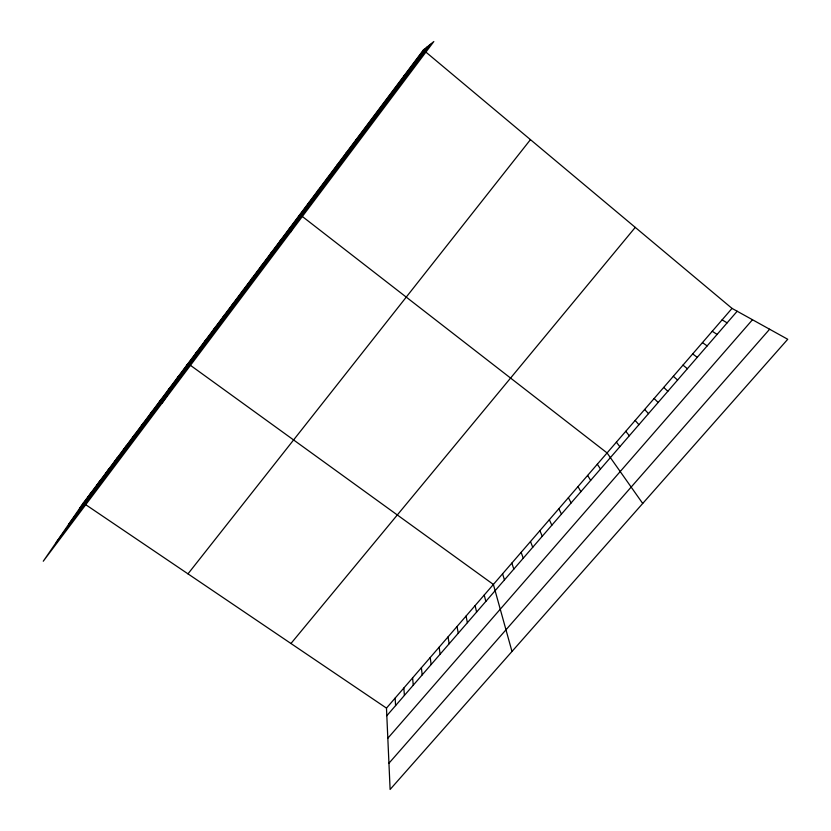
<?xml version="1.0" encoding="UTF-8"?>
<svg xmlns="http://www.w3.org/2000/svg" width="831" height="831" viewBox="0 0 831 831"><rect width="100%" height="100%" fill="white"/><g stroke="black" fill="none" stroke-linecap="round" stroke-linejoin="round"><path stroke-width="1.25" d="M355.72 140.636L355.772 140.075M346.132 153.403L346.33 152.665M336.607 166.096L336.929 165.182M327.123 178.727L327.591 177.626M317.702 191.286L318.294 190.008M308.322 203.772L309.049 202.317M290.538 232.202L299.856 214.564L607.077 452.937L642.716 503.461M289.25 229.169L290.248 227.372M279.559 242.081L280.691 240.107M269.93 254.909L271.186 252.759M260.342 267.675L261.734 265.349M250.817 280.369L252.333 277.876M241.343 292.979L242.995 290.32M231.932 305.528L233.698 302.702M222.563 318.003L224.453 315.011M213.245 330.406L215.271 327.248M203.99 342.746L206.13 339.422M194.776 355.003L197.04 351.534M162.201 402.973L188.003 363.573L493.385 584.453L511.989 651.473M176.515 379.331L179.018 375.55M167.457 391.401L170.075 387.454M158.451 403.388L161.183 399.296M149.497 415.323L152.343 411.075M140.595 427.186L143.545 422.792M131.734 438.986L134.799 434.436M122.926 450.714L126.104 446.029M114.159 462.389L117.451 457.559M105.454 473.992L108.84 469.016M96.78 485.533L100.281 480.422M83.297 503.046L43.264 561.226L433.824 41.55L423.384 50.005L83.297 503.046L386.477 708.116L390.113 789.45L787.736 339.277L732.028 308.394L423.384 50.005M88.169 497.021L91.774 491.765M79.589 508.437L424.34 49.237M68.558 524.465L427.196 46.92M56.248 542.352L430.406 44.323M187.983 573.857L530.448 139.639M290.954 643.506L635.258 227.382M386.477 708.116L732.028 308.394M386.82 715.72L737.17 311.251M387.817 738.24L752.481 319.738M388.939 763.232L769.62 329.232M413.568 63.094L414.368 62.512M403.804 76.099L404.458 75.714M722.118 319.862L727.115 322.864M712.26 331.268L717.101 334.415M702.444 342.611L707.15 345.914M692.69 353.902L697.24 357.351M682.978 365.131L687.393 368.725M673.328 376.308L677.587 380.037M663.72 387.423L667.844 391.287M654.153 398.485L658.142 402.484M644.648 409.486L648.492 413.63M635.185 420.434L638.894 424.714M625.764 431.32L629.337 435.735M616.394 442.154L619.833 446.704M597.323 464.217L600.491 469.037M587.631 475.436L590.654 480.391M577.981 486.592L580.869 491.692M568.383 497.696L571.146 502.921M558.837 508.738L561.465 514.098M549.343 519.728L551.836 525.213M539.89 530.656L542.259 536.265M530.49 541.521L532.733 547.265M521.141 552.345L523.25 558.214M511.844 563.106L513.818 569.1M502.589 573.806L504.448 579.924M484.224 595.048L485.834 601.415M475.103 605.591L476.599 612.073M466.046 616.083L467.406 622.679M457.019 626.512L458.276 633.222M448.044 636.899L449.176 643.724M439.121 647.224L440.129 654.163M430.229 657.498L431.133 664.551M421.39 667.729L422.179 674.897M412.602 677.899L413.267 685.18M403.845 688.026L404.406 695.412M395.14 698.092L395.587 705.592"/></g></svg>
